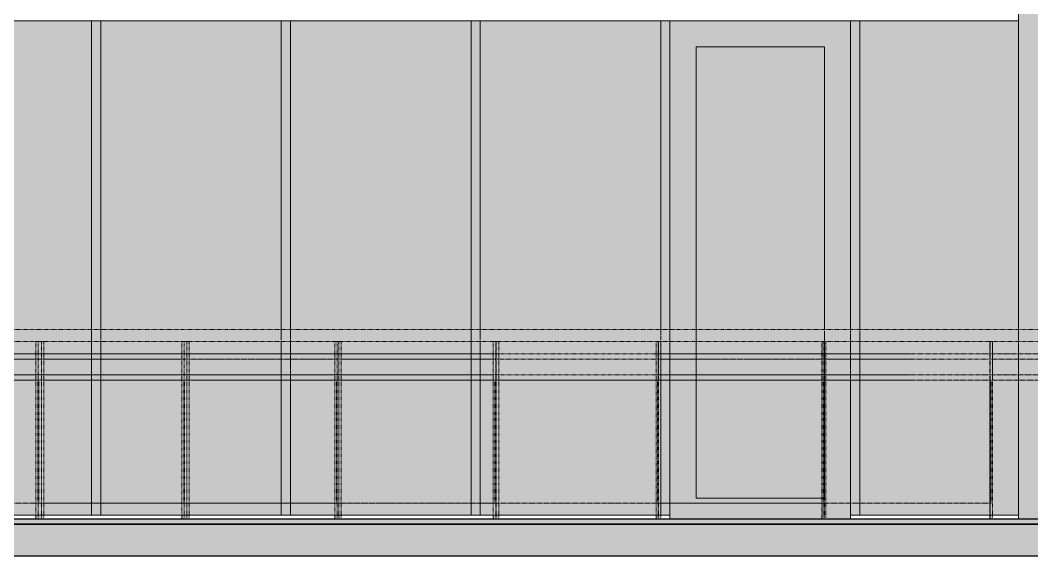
# Model space of a CAD drawing. Header units: inches. Extents: x -55396 to -733, y -290 to 853.
# Drawn here: x -24439.3 to -24246.4, y -6 to 96.1 of the extents above; entities that cross this region are included whole.
import ezdxf

# ---------------------------------------------------------------- set-up
doc = ezdxf.new("R2010")
doc.units = ezdxf.units.IN
doc.header["$MEASUREMENT"] = 0
for name, pattern in [('Dash 1_16_', [0.125, 0.0625, -0.0625]), ('Grid Line 1_2_', [0.875, 0.5, -0.125, 0.125, -0.125]), ('Grid Line 1_2__2_', [0.875, 0.5, -0.125, 0.125, -0.125])]:
    doc.linetypes.add(name, pattern=pattern)
for name, color, linetype, lineweight in [('A-DOOR', 31, 'Continuous', 9), ('A-FLOR', 192, 'Continuous', 9), ('A-FLOR-HRAL', 11, 'Continuous', 9), ('A-FLOR-LEVL', 51, 'Continuous', 9), ('A-GLAZ-CURT', 52, 'Continuous', 9), ('A-GLAZ-CWMG', 51, 'Continuous', 9), ('S-BEAM', 12, 'Continuous', 9)]:
    doc.layers.add(name, color=color, linetype=linetype, lineweight=lineweight)

# ---------------------------------------------------------------- blocks, each defined once
blk = doc.blocks.new('Locker Rooms and Restrooms_rvt-1-Section 13')
at = {"layer": 'A-FLOR-LEVL', "linetype": 'Grid Line 1_2__2_'}
blk.add_line((-26557.32, 0), (-21746.96, 0), dxfattribs=at)
blk = doc.blocks.new('Struct_Xcel_Sports Complex_rvt-1-Section 13')
at = {"layer": 'A-FLOR'}
blk.add_hatch(color=254, dxfattribs=at).paths.add_polyline_path([(-26273.39, -6), (-22066.14, -6), (-22066.14, 0), (-26273.39, 0), (-26273.39, -1.58)], flags=0)
at = {"layer": 'A-FLOR', "color": 130, "lineweight": 25}
for p, q in [((-22066.14, 0), (-26273.39, 0)), ((-26273.39, -6), (-22066.14, -6))]:
    blk.add_line(p, q, dxfattribs=at)
blk = doc.blocks.new('Railing - 2_ 8_-V80-Section 13')
at = {"layer": 'A-FLOR-HRAL', "linetype": 'Dash 1_16_', "transparency": 33554432}
for points in [[(-24462.2, 4), (-24462.06, 4), (-24462.08, 27.5), (-24462.2, 27.5), (-24462.2, 17.96)], [(-24435.79, 4), (-24435.79, 27.5), (-24462.06, 27.5), (-24462.06, 4), (-24435.98, 4)]]:
    blk.add_hatch(color=256, dxfattribs=at).paths.add_polyline_path(points, flags=0)
at = {"layer": 'A-FLOR-HRAL', "linetype": 'Dash 1_16_'}
for p, q in [((-24462.2, 4), (-24462.2, 27.5)), ((-24462.2, 27.5), (-24462.08, 27.5)), ((-24462.08, 27.5), (-24462.2, 27.5)), ((-24462.06, 27.5), (-24461.04, 27.5)), ((-24461.04, 27.5), (-24462.06, 27.5)), ((-24462.06, 27.5), (-24462.06, 4)), ((-24461.04, 27.5), (-24436.12, 27.5)), ((-24435.98, 27.5), (-24461.04, 27.5)), ((-24436.12, 27.5), (-24435.93, 27.5)), ((-24435.79, 27.5), (-24435.98, 27.5)), ((-24435.93, 27.5), (-24435.93, 4)), ((-24435.79, 27.5), (-24435.93, 27.5)), ((-24435.79, 4), (-24435.79, 27.5)), ((-24462.08, 4), (-24462.2, 4)), ((-24462.2, 4), (-24462.08, 4)), ((-24461.04, 4), (-24462.06, 4)), ((-24462.06, 4), (-24461.04, 4)), ((-24436.12, 4), (-24461.04, 4)), ((-24461.04, 4), (-24435.98, 4)), ((-24435.93, 4), (-24436.12, 4)), ((-24435.98, 4), (-24435.79, 4)), ((-24435.79, 4), (-24435.93, 4))]:
    blk.add_line(p, q, dxfattribs=at)
blk = doc.blocks.new('Railing - 2_ x 1_2_-V81-Section 13')
at = {"layer": 'A-FLOR-HRAL', "linetype": 'Dash 1_16_', "transparency": 33554432}
for points in [[(-24435.26, 1), (-24435.26, 34.87), (-24436.33, 34.87), (-24436.33, 1), (-24435.98, 1)], [(-24435.26, 1), (-24434.84, 1), (-24434.84, 34.87), (-24435.26, 34.87), (-24435.26, 17.96)]]:
    blk.add_hatch(color=256, dxfattribs=at).paths.add_polyline_path(points, flags=0)
at = {"layer": 'A-FLOR-HRAL', "linetype": 'Dash 1_16_'}
for p, q in [((-24435.26, 34.87), (-24436.33, 34.87)), ((-24436.33, 34.87), (-24436.33, 32.5)), ((-24436.33, 34.87), (-24435.91, 34.87)), ((-24435.91, 34.87), (-24434.84, 34.87)), ((-24435.91, 32.5), (-24435.91, 34.87)), ((-24434.84, 34.87), (-24435.26, 34.87)), ((-24435.26, 1), (-24435.26, 34.87)), ((-24434.84, 1), (-24434.84, 34.87)), ((-24436.33, 32.5), (-24436.33, 31.5)), ((-24436.33, 31.5), (-24436.33, 28.5)), ((-24435.91, 31.5), (-24435.91, 32.5)), ((-24435.91, 28.5), (-24435.91, 31.5)), ((-24436.33, 28.5), (-24436.33, 4)), ((-24435.91, 4), (-24435.91, 28.5)), ((-24436.33, 4), (-24436.33, 1)), ((-24435.91, 1), (-24435.91, 4))]:
    blk.add_line(p, q, dxfattribs=at)
blk = doc.blocks.new('Railing - 2_ 8_-V82-Section 13')
at = {"layer": 'A-FLOR-HRAL', "linetype": 'Dash 1_16_', "transparency": 33554432}
for points in [[(-24435.89, 4), (-24435.77, 4), (-24435.79, 27.5), (-24435.89, 27.5), (-24435.89, 17.96)], [(-24407.98, 4), (-24407.98, 27.5), (-24435.77, 27.5), (-24435.77, 4), (-24408.19, 4)]]:
    blk.add_hatch(color=256, dxfattribs=at).paths.add_polyline_path(points, flags=0)
at = {"layer": 'A-FLOR-HRAL', "linetype": 'Dash 1_16_'}
for p, q in [((-24435.89, 4), (-24435.89, 27.5)), ((-24435.89, 27.5), (-24435.79, 27.5)), ((-24435.79, 27.5), (-24435.89, 27.5)), ((-24435.77, 27.5), (-24434.84, 27.5)), ((-24434.84, 27.5), (-24435.77, 27.5)), ((-24435.77, 27.5), (-24435.77, 4)), ((-24434.84, 27.5), (-24408.3, 27.5)), ((-24408.19, 27.5), (-24434.84, 27.5)), ((-24408.3, 27.5), (-24408.1, 27.5)), ((-24407.98, 27.5), (-24408.19, 27.5)), ((-24408.1, 27.5), (-24408.1, 4)), ((-24407.98, 27.5), (-24408.1, 27.5)), ((-24407.98, 4), (-24407.98, 27.5)), ((-24435.79, 4), (-24435.89, 4)), ((-24435.89, 4), (-24435.79, 4)), ((-24434.84, 4), (-24435.77, 4)), ((-24435.77, 4), (-24434.84, 4)), ((-24408.3, 4), (-24434.84, 4)), ((-24434.84, 4), (-24408.19, 4)), ((-24408.1, 4), (-24408.3, 4)), ((-24408.19, 4), (-24407.98, 4)), ((-24407.98, 4), (-24408.1, 4))]:
    blk.add_line(p, q, dxfattribs=at)
blk = doc.blocks.new('Railing - 2_ x 1_2_-V83-Section 13')
at = {"layer": 'A-FLOR-HRAL', "linetype": 'Dash 1_16_', "transparency": 33554432}
for points in [[(-24407.57, 1), (-24407.57, 34.87), (-24408.48, 34.87), (-24408.48, 1), (-24408.19, 1)], [(-24407.57, 1), (-24407.12, 1), (-24407.12, 34.87), (-24407.57, 34.87), (-24407.57, 17.96)]]:
    blk.add_hatch(color=256, dxfattribs=at).paths.add_polyline_path(points, flags=0)
at = {"layer": 'A-FLOR-HRAL', "linetype": 'Dash 1_16_'}
for p, q in [((-24407.57, 34.87), (-24408.48, 34.87)), ((-24408.48, 34.87), (-24408.48, 32.5)), ((-24408.48, 34.87), (-24408.04, 34.87)), ((-24408.04, 34.87), (-24407.12, 34.87)), ((-24408.04, 32.5), (-24408.04, 34.87)), ((-24407.12, 34.87), (-24407.57, 34.87)), ((-24407.57, 1), (-24407.57, 34.87)), ((-24407.12, 1), (-24407.12, 34.87)), ((-24408.48, 32.44), (-24408.48, 31.5)), ((-24408.48, 31.5), (-24408.48, 28.5)), ((-24408.04, 31.5), (-24408.04, 32.48)), ((-24408.04, 28.5), (-24408.04, 31.5)), ((-24408.48, 28.44), (-24408.48, 4)), ((-24408.04, 27.5), (-24408.04, 28.48)), ((-24408.04, 4), (-24408.04, 27.5)), ((-24408.48, 4), (-24408.48, 1)), ((-24408.04, 1), (-24408.04, 4))]:
    blk.add_line(p, q, dxfattribs=at)
blk = doc.blocks.new('Railing - 2_ 8_-V84-Section 13')
at = {"layer": 'A-FLOR-HRAL', "linetype": 'Dash 1_16_', "transparency": 33554432}
for points in [[(-24408.06, 4), (-24407.96, 4), (-24407.98, 27.5), (-24408.06, 27.5), (-24408.06, 17.96)], [(-24407.12, 4), (-24378.87, 4), (-24378.87, 27.5), (-24407.96, 27.48), (-24407.96, 4), (-24407.57, 4)]]:
    blk.add_hatch(color=256, dxfattribs=at).paths.add_polyline_path(points, flags=0)
at = {"layer": 'A-FLOR-HRAL', "linetype": 'Dash 1_16_'}
for p, q in [((-24408.06, 4), (-24408.06, 27.5)), ((-24407.96, 27.5), (-24407.12, 27.5)), ((-24407.12, 27.5), (-24407.96, 27.5)), ((-24407.96, 27.5), (-24407.96, 4)), ((-24407.12, 27.5), (-24379.18, 27.5)), ((-24379.09, 27.5), (-24407.12, 27.5)), ((-24379.18, 27.5), (-24378.97, 27.5)), ((-24378.87, 27.5), (-24379.09, 27.5)), ((-24378.97, 27.5), (-24378.97, 4)), ((-24378.87, 27.5), (-24378.97, 27.5)), ((-24378.87, 4), (-24378.87, 27.5)), ((-24407.12, 4), (-24407.96, 4)), ((-24407.96, 4), (-24407.12, 4)), ((-24379.18, 4), (-24407.12, 4)), ((-24407.12, 4), (-24379.09, 4)), ((-24378.97, 4), (-24379.18, 4)), ((-24379.09, 4), (-24378.87, 4)), ((-24378.87, 4), (-24378.97, 4))]:
    blk.add_line(p, q, dxfattribs=at)
blk = doc.blocks.new('Railing - 2_ x 1_2_-V85-Section 13')
at = {"layer": 'A-FLOR-HRAL', "linetype": 'Dash 1_16_', "transparency": 33554432}
for points in [[(-24378.58, 1), (-24378.58, 34.87), (-24379.33, 34.87), (-24379.33, 1), (-24379.09, 1)], [(-24378.58, 1), (-24378.12, 1), (-24378.12, 34.87), (-24378.58, 34.87), (-24378.58, 17.96)]]:
    blk.add_hatch(color=256, dxfattribs=at).paths.add_polyline_path(points, flags=0)
at = {"layer": 'A-FLOR-HRAL', "linetype": 'Dash 1_16_'}
for p, q in [((-24378.58, 34.87), (-24379.33, 34.87)), ((-24379.33, 34.87), (-24379.33, 32.5)), ((-24379.33, 34.87), (-24378.87, 34.87)), ((-24378.87, 34.87), (-24378.12, 34.87)), ((-24378.87, 32.5), (-24378.87, 34.87)), ((-24378.12, 34.87), (-24378.58, 34.87)), ((-24378.58, 1), (-24378.58, 34.87)), ((-24378.12, 1), (-24378.12, 34.87)), ((-24379.33, 32.5), (-24379.33, 31.5)), ((-24379.33, 31.5), (-24379.33, 28.5)), ((-24378.87, 31.5), (-24378.87, 32.5)), ((-24378.87, 28.5), (-24378.87, 31.5)), ((-24379.33, 28.5), (-24379.33, 4)), ((-24378.87, 4), (-24378.87, 28.5)), ((-24379.33, 4), (-24379.33, 1)), ((-24378.87, 1), (-24378.87, 4))]:
    blk.add_line(p, q, dxfattribs=at)
blk = doc.blocks.new('Railing - 2_ 8_-V86-Section 13')
at = {"layer": 'A-FLOR-HRAL', "linetype": 'Dash 1_16_', "transparency": 33554432}
for points in [[(-24378.12, 4), (-24348.69, 4), (-24348.69, 27.5), (-24378.85, 27.5), (-24378.85, 4), (-24378.58, 4)], [(-24378.93, 4), (-24378.85, 4), (-24378.93, 17.96)]]:
    blk.add_hatch(color=256, dxfattribs=at).paths.add_polyline_path(points, flags=0)
at = {"layer": 'A-FLOR-HRAL', "linetype": 'Dash 1_16_'}
for p, q in [((-24378.93, 4), (-24378.93, 27.5)), ((-24378.85, 27.5), (-24378.93, 27.5)), ((-24378.85, 27.5), (-24378.12, 27.5)), ((-24378.12, 27.5), (-24378.85, 27.5)), ((-24378.85, 27.5), (-24378.85, 4)), ((-24378.12, 27.5), (-24359.54, 27.5)), ((-24359.54, 27.5), (-24378.12, 27.5)), ((-24359.47, 27.5), (-24348.99, 27.5)), ((-24348.92, 27.5), (-24359.47, 27.5)), ((-24348.99, 27.5), (-24348.78, 27.5)), ((-24348.69, 27.5), (-24348.92, 27.5)), ((-24348.78, 27.5), (-24348.78, 4)), ((-24348.69, 27.5), (-24348.78, 27.5)), ((-24348.69, 4), (-24348.69, 27.5)), ((-24378.93, 4), (-24378.85, 4)), ((-24378.12, 4), (-24378.85, 4)), ((-24378.85, 4), (-24378.12, 4)), ((-24348.99, 4), (-24378.12, 4)), ((-24378.12, 4), (-24348.92, 4)), ((-24348.78, 4), (-24348.99, 4)), ((-24348.92, 4), (-24348.69, 4)), ((-24348.69, 4), (-24348.78, 4))]:
    blk.add_line(p, q, dxfattribs=at)
blk = doc.blocks.new('Railing - 2_ x 1_2_-V87-Section 13')
at = {"layer": 'A-FLOR-HRAL', "linetype": 'Dash 1_16_', "transparency": 33554432}
for points in [[(-24348.52, 1), (-24348.52, 34.87), (-24349.11, 34.87), (-24349.11, 1), (-24348.92, 1)], [(-24348.52, 1), (-24348.05, 1), (-24348.05, 34.87), (-24348.52, 34.87), (-24348.52, 17.96)]]:
    blk.add_hatch(color=256, dxfattribs=at).paths.add_polyline_path(points, flags=0)
at = {"layer": 'A-FLOR-HRAL', "linetype": 'Dash 1_16_'}
for p, q in [((-24348.52, 34.87), (-24349.11, 34.87)), ((-24349.11, 34.87), (-24349.11, 32.5)), ((-24349.11, 34.87), (-24348.63, 34.87)), ((-24348.63, 34.87), (-24348.05, 34.87)), ((-24348.63, 32.5), (-24348.63, 34.87)), ((-24348.05, 34.87), (-24348.52, 34.87)), ((-24348.52, 1), (-24348.52, 34.87)), ((-24348.05, 1), (-24348.05, 34.87)), ((-24349.11, 32.5), (-24349.11, 31.5)), ((-24349.11, 31.5), (-24349.11, 28.5)), ((-24348.63, 31.5), (-24348.63, 32.5)), ((-24348.63, 28.5), (-24348.63, 31.5)), ((-24349.11, 28.5), (-24349.11, 4)), ((-24348.63, 4), (-24348.63, 28.5)), ((-24349.11, 4), (-24349.11, 1)), ((-24348.63, 1), (-24348.63, 4))]:
    blk.add_line(p, q, dxfattribs=at)
blk = doc.blocks.new('Railing - 2_ 8_-V88-Section 13')
at = {"layer": 'A-FLOR-HRAL', "linetype": 'Dash 1_16_', "transparency": 33554432}
for points in [[(-24348.05, 4), (-24317.68, 4), (-24317.68, 27.5), (-24348.67, 27.5), (-24348.67, 4), (-24348.52, 4)], [(-24348.73, 4), (-24348.67, 4), (-24348.73, 17.96)]]:
    blk.add_hatch(color=256, dxfattribs=at).paths.add_polyline_path(points, flags=0)
at = {"layer": 'A-FLOR-HRAL', "linetype": 'Dash 1_16_'}
for p, q in [((-24348.73, 4), (-24348.73, 27.5)), ((-24348.67, 27.5), (-24348.73, 27.5)), ((-24348.67, 27.5), (-24348.05, 27.5)), ((-24348.05, 27.5), (-24348.67, 27.5)), ((-24348.67, 27.5), (-24348.67, 4)), ((-24348.05, 27.5), (-24317.97, 27.5)), ((-24317.91, 27.5), (-24348.05, 27.5)), ((-24317.97, 27.5), (-24317.75, 27.5)), ((-24317.68, 27.5), (-24317.91, 27.5)), ((-24317.75, 27.5), (-24317.75, 4)), ((-24317.68, 27.5), (-24317.75, 27.5)), ((-24317.68, 4), (-24317.68, 27.5)), ((-24348.73, 4), (-24348.67, 4)), ((-24348.05, 4), (-24348.67, 4)), ((-24348.67, 4), (-24348.05, 4)), ((-24317.97, 4), (-24348.05, 4)), ((-24348.05, 4), (-24317.91, 4)), ((-24317.75, 4), (-24317.97, 4)), ((-24317.91, 4), (-24317.68, 4)), ((-24317.68, 4), (-24317.75, 4))]:
    blk.add_line(p, q, dxfattribs=at)
blk = doc.blocks.new('Railing - 2_ x 1_2_-V89-Section 13')
at = {"layer": 'A-FLOR-HRAL', "linetype": 'Dash 1_16_', "transparency": 33554432}
for points in [[(-24317.64, 1), (-24317.64, 34.87), (-24318.05, 34.87), (-24318.05, 1), (-24317.91, 1)], [(-24317.64, 1), (-24317.15, 1), (-24317.15, 34.87), (-24317.64, 34.87), (-24317.64, 17.96)]]:
    blk.add_hatch(color=256, dxfattribs=at).paths.add_polyline_path(points, flags=0)
at = {"layer": 'A-FLOR-HRAL', "linetype": 'Dash 1_16_'}
for p, q in [((-24317.64, 34.87), (-24318.05, 34.87)), ((-24318.05, 34.87), (-24318.05, 32.5)), ((-24318.05, 34.87), (-24317.64, 34.87)), ((-24317.15, 34.87), (-24317.64, 34.87)), ((-24317.64, 1), (-24317.64, 34.87)), ((-24317.56, 34.87), (-24317.15, 34.87)), ((-24317.56, 32.5), (-24317.56, 34.87)), ((-24317.15, 1), (-24317.15, 34.87)), ((-24318.05, 32.5), (-24318.05, 31.5)), ((-24318.05, 31.5), (-24318.05, 28.5)), ((-24317.56, 31.5), (-24317.56, 32.5)), ((-24317.56, 28.5), (-24317.56, 31.5)), ((-24318.05, 28.5), (-24318.05, 27.77)), ((-24318.05, 27.72), (-24318.05, 4)), ((-24317.56, 4), (-24317.56, 28.5)), ((-24318.05, 4), (-24318.05, 1)), ((-24317.56, 1), (-24317.56, 4))]:
    blk.add_line(p, q, dxfattribs=at)
blk = doc.blocks.new('Railing - 2_ 8_-V90-Section 13')
at = {"layer": 'A-FLOR-HRAL', "linetype": 'Dash 1_16_', "transparency": 33554432}
for points in [[(-24317.66, 4), (-24286.09, 4), (-24286.16, 27.5), (-24317.66, 27.5), (-24317.66, 17.96)], [(-24317.7, 4), (-24317.66, 4), (-24317.7, 17.96)]]:
    blk.add_hatch(color=256, dxfattribs=at).paths.add_polyline_path(points, flags=0)
at = {"layer": 'A-FLOR-HRAL', "linetype": 'Dash 1_16_'}
for p, q in [((-24317.7, 4), (-24317.7, 27.5)), ((-24317.66, 27.5), (-24317.7, 27.5)), ((-24317.66, 27.5), (-24317.66, 4)), ((-24317.64, 27.5), (-24317.15, 27.5)), ((-24317.15, 27.5), (-24317.64, 27.5)), ((-24317.15, 27.5), (-24286.35, 27.5)), ((-24286.32, 27.5), (-24317.15, 27.5)), ((-24286.35, 27.5), (-24286.16, 27.5)), ((-24286.16, 27.5), (-24286.32, 27.5)), ((-24286.13, 27.5), (-24286.13, 4)), ((-24286.09, 27.5), (-24286.13, 27.5)), ((-24286.09, 4), (-24286.09, 27.5)), ((-24317.7, 4), (-24317.66, 4)), ((-24317.15, 4), (-24317.64, 4)), ((-24317.64, 4), (-24317.15, 4)), ((-24286.35, 4), (-24317.15, 4)), ((-24317.15, 4), (-24286.32, 4)), ((-24286.16, 4), (-24286.35, 4)), ((-24286.32, 4), (-24286.16, 4)), ((-24286.09, 4), (-24286.13, 4))]:
    blk.add_line(p, q, dxfattribs=at)
blk = doc.blocks.new('Railing - 2_ x 1_2_-V91-Section 13')
at = {"layer": 'A-FLOR-HRAL', "linetype": 'Dash 1_16_', "transparency": 33554432}
for points in [[(-24286.16, 1), (-24286.16, 34.87), (-24286.4, 34.87), (-24286.32, 1)], [(-24286.16, 1), (-24285.67, 1), (-24285.67, 34.87), (-24286.16, 34.87), (-24286.16, 17.96)]]:
    blk.add_hatch(color=256, dxfattribs=at).paths.add_polyline_path(points, flags=0)
at = {"layer": 'A-FLOR-HRAL', "linetype": 'Dash 1_16_'}
for p, q in [((-24286.16, 34.87), (-24286.4, 34.87)), ((-24286.4, 34.87), (-24286.4, 32.5)), ((-24286.4, 34.87), (-24285.9, 34.87)), ((-24285.67, 34.87), (-24286.16, 34.87)), ((-24286.16, 1), (-24286.16, 34.87)), ((-24285.9, 34.87), (-24285.67, 34.87)), ((-24285.9, 32.5), (-24285.9, 34.87)), ((-24285.67, 1), (-24285.67, 34.87)), ((-24286.4, 32.5), (-24286.4, 31.5)), ((-24286.4, 31.5), (-24286.4, 28.5)), ((-24285.9, 31.5), (-24285.9, 32.5)), ((-24285.9, 28.5), (-24285.9, 31.5)), ((-24286.4, 28.5), (-24286.4, 4)), ((-24285.9, 4), (-24285.9, 28.5)), ((-24286.4, 4), (-24286.4, 1)), ((-24285.9, 1), (-24285.9, 4))]:
    blk.add_line(p, q, dxfattribs=at)
blk = doc.blocks.new('Railing - 2_ 8_-V92-Section 13')
at = {"layer": 'A-FLOR-HRAL', "linetype": 'Dash 1_16_', "transparency": 33554432}
blk.add_hatch(color=256, dxfattribs=at).paths.add_polyline_path([(-24286.07, 4), (-24254.15, 4), (-24254.15, 27.5), (-24286.07, 27.5), (-24286.07, 17.96)], flags=0)
at = {"layer": 'A-FLOR-HRAL', "linetype": 'Dash 1_16_'}
for p, q in [((-24286.08, 4), (-24286.08, 27.5)), ((-24286.07, 27.5), (-24286.08, 27.5)), ((-24286.07, 27.5), (-24285.67, 27.5)), ((-24285.67, 27.5), (-24286.07, 27.5)), ((-24286.07, 27.5), (-24286.07, 4)), ((-24285.67, 27.5), (-24254.35, 27.5)), ((-24254.35, 27.5), (-24285.67, 27.5)), ((-24254.35, 27.5), (-24254.17, 27.5)), ((-24254.15, 27.5), (-24254.35, 27.5)), ((-24254.17, 27.5), (-24254.17, 4)), ((-24254.15, 27.5), (-24254.17, 27.5)), ((-24254.15, 4), (-24254.15, 27.5)), ((-24286.08, 4), (-24286.07, 4)), ((-24285.67, 4), (-24286.07, 4)), ((-24286.07, 4), (-24285.67, 4)), ((-24254.35, 4), (-24285.67, 4)), ((-24285.67, 4), (-24254.35, 4)), ((-24254.17, 4), (-24254.35, 4)), ((-24254.35, 4), (-24254.15, 4)), ((-24254.15, 4), (-24254.17, 4))]:
    blk.add_line(p, q, dxfattribs=at)
blk = doc.blocks.new('Railing - 2_ x 1_2_-V93-Section 13')
at = {"layer": 'A-FLOR-HRAL', "linetype": 'Dash 1_16_', "transparency": 33554432}
blk.add_hatch(color=256, dxfattribs=at).paths.add_polyline_path([(-24254.35, 1), (-24253.85, 1), (-24253.85, 34.87), (-24254.35, 34.87), (-24254.35, 17.96)], flags=0)
at = {"layer": 'A-FLOR-HRAL', "linetype": 'Dash 1_16_'}
for p, q in [((-24254.35, 34.87), (-24254.41, 34.87)), ((-24254.41, 34.87), (-24254.41, 32.5)), ((-24253.85, 34.87), (-24254.35, 34.87)), ((-24254.35, 1), (-24254.35, 34.87)), ((-24254.35, 34.87), (-24253.91, 34.87)), ((-24253.91, 34.87), (-24253.85, 34.87)), ((-24253.91, 32.5), (-24253.91, 34.87)), ((-24253.85, 1), (-24253.85, 34.87)), ((-24254.41, 32.5), (-24254.41, 31.5)), ((-24254.41, 31.5), (-24254.41, 28.5)), ((-24253.91, 31.5), (-24253.91, 32.5)), ((-24253.91, 28.5), (-24253.91, 31.5)), ((-24254.41, 28.5), (-24254.41, 27.72)), ((-24254.41, 27.66), (-24254.41, 4)), ((-24253.91, 27.72), (-24253.91, 28.5)), ((-24253.91, 27.5), (-24253.91, 27.7)), ((-24253.91, 1), (-24253.91, 27.5)), ((-24254.41, 4), (-24254.41, 1))]:
    blk.add_line(p, q, dxfattribs=at)
blk = doc.blocks.new('Railing - Railing-939582-Section 13')
at = {"layer": 'A-FLOR-HRAL', "linetype": 'Dash 1_16_', "transparency": 33554432}
h = blk.add_hatch(color=256, dxfattribs=at)
h.paths.add_polyline_path([(-24595.08, 37.09), (-24595.53, 37.12), (-24595.99, 37.11)], flags=0)
h.paths.add_polyline_path([(-24602.25, 37.11), (-24602.22, 37.03), (-24602.23, 37.09)], flags=0)
h.paths.add_polyline_path([(-24514.77, 36), (-24243.39, 36), (-24243.39, 37.12), (-24325.4, 37.12), (-24342.26, 37.11), (-24359.54, 37.12), (-24601.6, 37.02), (-24602.39, 37.05), (-24602.39, 36.97), (-24602.62, 36.97), (-24602.17, 36.66), (-24601.88, 36.23), (-24601.78, 36), (-24515.06, 36)], flags=0)
h.paths.add_polyline_path([(-24601.79, 36.28), (-24601.96, 36.46), (-24601.84, 36.36), (-24601.8, 36.3)], flags=0)
h = blk.add_hatch(color=256, dxfattribs=at)
h.paths.add_polyline_path([(-24387.82, 34.88), (-24243.39, 34.96), (-24243.39, 36), (-24601.78, 36), (-24601.92, 35.64), (-24601.84, 35.63), (-24602.09, 35.34), (-24602.35, 35.08), (-24602.35, 35), (-24602.14, 35), (-24602.45, 34.89), (-24600.29, 34.89), (-24596.35, 34.88), (-24596.3, 34.9), (-24553.56, 34.88), (-24535.65, 34.89), (-24399.01, 34.88), (-24393.66, 34.88)], flags=0)
h.paths.add_polyline_path([(-24506.19, 35.31), (-24506.19, 35.31), (-24504.79, 35.64)], flags=0)
for points in [[(-24602.22, 31.5), (-24243.39, 31.5), (-24243.39, 32.5), (-24602.89, 32.5), (-24602.89, 31.5), (-24602.24, 31.5)], [(-24601.93, 27.5), (-24243.39, 27.5), (-24243.39, 28.5), (-24602.89, 28.5), (-24602.89, 27.5), (-24602.22, 27.5)]]:
    blk.add_hatch(color=256, dxfattribs=at).paths.add_polyline_path(points, flags=0)
at = {"layer": 'A-FLOR-HRAL', "linetype": 'Dash 1_16_'}
for p, q in [((-24461.07, 32.5), (-24435.53, 32.5)), ((-24436.06, 32.5), (-24461.07, 32.5)), ((-24435.53, 31.5), (-24461.07, 31.5)), ((-24436.06, 31.5), (-24453.15, 31.5)), ((-24434.87, 32.5), (-24436.06, 32.5)), ((-24434.87, 31.5), (-24436.06, 31.5)), ((-24435.53, 32.5), (-24434.87, 32.5)), ((-24434.87, 31.5), (-24435.53, 31.5)), ((-24434.87, 32.5), (-24407.77, 32.5)), ((-24408.23, 32.5), (-24434.87, 32.5)), ((-24408.23, 31.5), (-24434.87, 31.5)), ((-24407.77, 31.5), (-24434.87, 31.5)), ((-24407.13, 32.5), (-24408.23, 32.5)), ((-24407.13, 31.5), (-24408.23, 31.5)), ((-24407.77, 32.5), (-24407.13, 32.5)), ((-24407.13, 31.5), (-24407.77, 31.5)), ((-24407.13, 32.5), (-24378.77, 32.5)), ((-24379.14, 32.5), (-24407.13, 32.5)), ((-24379.14, 31.5), (-24407.13, 31.5)), ((-24378.77, 31.5), (-24407.13, 31.5)), ((-24378.14, 32.5), (-24379.14, 32.5)), ((-24378.14, 31.5), (-24379.14, 31.5)), ((-24378.77, 32.5), (-24378.14, 32.5)), ((-24378.14, 31.5), (-24378.77, 31.5)), ((-24378.14, 32.5), (-24348.67, 32.5)), ((-24359.55, 32.5), (-24378.14, 32.5)), ((-24359.55, 31.5), (-24378.14, 31.5)), ((-24348.67, 31.5), (-24378.14, 31.5)), ((-24348.96, 32.5), (-24359.47, 32.5)), ((-24348.96, 31.5), (-24359.47, 31.5)), ((-24348.05, 32.5), (-24348.96, 32.5)), ((-24348.05, 31.5), (-24348.96, 31.5)), ((-24348.67, 32.5), (-24348.05, 32.5)), ((-24348.05, 31.5), (-24348.67, 31.5)), ((-24348.05, 32.5), (-24317.74, 32.5)), ((-24317.95, 32.5), (-24348.05, 32.5)), ((-24317.95, 31.5), (-24348.05, 31.5)), ((-24317.74, 31.5), (-24348.05, 31.5)), ((-24317.16, 32.5), (-24317.95, 32.5)), ((-24317.16, 31.5), (-24317.95, 31.5)), ((-24317.74, 32.5), (-24317.16, 32.5)), ((-24317.16, 31.5), (-24317.74, 31.5)), ((-24317.16, 32.5), (-24286.17, 32.5)), ((-24286.34, 32.5), (-24317.16, 32.5)), ((-24308.87, 31.5), (-24317.16, 31.5)), ((-24286.17, 31.5), (-24317.16, 31.5)), ((-24286.34, 31.5), (-24308.87, 31.5)), ((-24285.67, 32.5), (-24286.34, 32.5)), ((-24285.67, 31.5), (-24286.34, 31.5)), ((-24286.17, 32.5), (-24285.67, 32.5)), ((-24285.67, 31.5), (-24286.17, 31.5)), ((-24285.67, 32.5), (-24254.35, 32.5)), ((-24269.71, 32.5), (-24285.67, 32.5)), ((-24282.82, 31.5), (-24285.67, 31.5)), ((-24254.35, 31.5), (-24285.67, 31.5)), ((-24269.71, 31.5), (-24282.82, 31.5)), ((-24256.56, 32.5), (-24269.63, 32.5)), ((-24256.56, 31.5), (-24269.63, 31.5)), ((-24254.35, 32.5), (-24256.52, 32.5)), ((-24254.35, 31.5), (-24256.52, 31.5)), ((-24254.35, 32.5), (-24253.85, 32.5)), ((-24253.85, 32.5), (-24254.35, 32.5)), ((-24253.85, 31.5), (-24254.35, 31.5)), ((-24253.85, 31.5), (-24254.35, 31.5)), ((-24253.85, 32.5), (-24243.39, 32.5)), ((-24243.77, 32.5), (-24253.85, 32.5)), ((-24243.77, 31.5), (-24253.85, 31.5)), ((-24243.39, 31.5), (-24253.85, 31.5)), ((-24461.07, 28.5), (-24435.53, 28.5)), ((-24436.06, 28.5), (-24461.07, 28.5)), ((-24435.53, 27.5), (-24461.07, 27.5)), ((-24436.06, 27.5), (-24442.3, 27.5)), ((-24434.87, 28.5), (-24436.06, 28.5)), ((-24435.82, 27.5), (-24436.06, 27.5)), ((-24434.87, 27.5), (-24435.8, 27.5)), ((-24435.53, 28.5), (-24434.87, 28.5)), ((-24434.87, 27.5), (-24435.53, 27.5)), ((-24434.87, 28.5), (-24407.77, 28.5)), ((-24408.23, 28.5), (-24434.87, 28.5)), ((-24419.83, 27.5), (-24434.87, 27.5)), ((-24407.77, 27.5), (-24434.87, 27.5)), ((-24408.23, 27.5), (-24419.83, 27.5)), ((-24407.13, 28.5), (-24408.23, 28.5)), ((-24407.98, 27.5), (-24408.23, 27.5)), ((-24407.13, 27.5), (-24407.96, 27.5)), ((-24407.77, 28.5), (-24407.13, 28.5)), ((-24407.13, 27.5), (-24407.77, 27.5)), ((-24407.13, 28.5), (-24378.77, 28.5)), ((-24379.14, 28.5), (-24407.13, 28.5)), ((-24396.41, 27.5), (-24407.13, 27.5)), ((-24378.77, 27.5), (-24407.13, 27.5)), ((-24384.38, 27.5), (-24396.41, 27.5)), ((-24379.14, 27.5), (-24384.38, 27.5)), ((-24378.14, 28.5), (-24379.14, 28.5)), ((-24378.89, 27.5), (-24379.14, 27.5)), ((-24378.14, 27.5), (-24378.87, 27.5)), ((-24378.77, 28.5), (-24378.14, 28.5)), ((-24378.14, 27.5), (-24378.77, 27.5)), ((-24378.14, 28.5), (-24348.67, 28.5)), ((-24359.55, 28.5), (-24378.14, 28.5)), ((-24372.17, 27.5), (-24378.14, 27.5)), ((-24348.67, 27.5), (-24378.14, 27.5)), ((-24359.79, 27.5), (-24372.17, 27.5)), ((-24359.55, 27.5), (-24359.79, 27.5)), ((-24348.96, 28.5), (-24359.47, 28.5)), ((-24348.96, 27.5), (-24359.47, 27.5)), ((-24348.05, 28.5), (-24348.96, 28.5)), ((-24348.7, 27.5), (-24348.96, 27.5)), ((-24348.05, 27.5), (-24348.68, 27.5)), ((-24348.67, 28.5), (-24348.05, 28.5)), ((-24348.05, 27.5), (-24348.67, 27.5)), ((-24348.05, 28.5), (-24317.74, 28.5)), ((-24317.95, 28.5), (-24348.05, 28.5)), ((-24347.25, 27.5), (-24348.05, 27.5)), ((-24317.74, 27.5), (-24348.05, 27.5)), ((-24334.57, 27.5), (-24347.25, 27.5)), ((-24317.95, 27.5), (-24334.57, 27.5)), ((-24317.16, 28.5), (-24317.95, 28.5)), ((-24317.69, 27.5), (-24317.95, 27.5)), ((-24317.74, 28.5), (-24317.16, 28.5)), ((-24317.16, 27.5), (-24317.74, 27.5)), ((-24317.16, 27.5), (-24317.65, 27.5)), ((-24317.16, 28.5), (-24286.17, 28.5)), ((-24286.34, 28.5), (-24317.16, 28.5)), ((-24295.88, 27.5), (-24317.16, 27.5)), ((-24286.17, 27.5), (-24317.16, 27.5)), ((-24286.34, 27.5), (-24295.88, 27.5)), ((-24285.67, 28.5), (-24286.34, 28.5)), ((-24286.17, 27.5), (-24286.34, 27.5)), ((-24286.17, 28.5), (-24285.67, 28.5)), ((-24285.67, 27.5), (-24286.17, 27.5)), ((-24285.67, 27.5), (-24286.07, 27.5)), ((-24285.67, 28.5), (-24254.35, 28.5)), ((-24269.71, 28.5), (-24285.67, 28.5)), ((-24269.71, 27.5), (-24285.67, 27.5)), ((-24254.35, 27.5), (-24285.67, 27.5)), ((-24256.56, 28.5), (-24269.63, 28.5)), ((-24256.56, 27.5), (-24269.63, 27.5)), ((-24254.35, 28.5), (-24256.52, 28.5)), ((-24254.35, 27.5), (-24256.52, 27.5)), ((-24254.35, 28.5), (-24253.85, 28.5)), ((-24253.85, 28.5), (-24254.35, 28.5)), ((-24254.15, 27.5), (-24254.35, 27.5)), ((-24253.85, 27.5), (-24254.35, 27.5)), ((-24253.85, 27.5), (-24254.15, 27.5)), ((-24253.85, 28.5), (-24243.39, 28.5)), ((-24243.77, 28.5), (-24253.85, 28.5)), ((-24243.77, 27.5), (-24253.85, 27.5)), ((-24243.39, 27.5), (-24253.85, 27.5))]:
    blk.add_line(p, q, dxfattribs=at)
at = {"layer": 'A-FLOR-HRAL', "linetype": 'Dash 1_16_', "flags": 128}
for points in [[(-24243.39, 37.12), (-24255.39, 37.12), (-24267.38, 37.12), (-24279.34, 37.12), (-24291.26, 37.12), (-24303.12, 37.12), (-24314.92, 37.12), (-24326.65, 37.12), (-24338.27, 37.12), (-24349.8, 37.12), (-24361.2, 37.12), (-24372.48, 37.12), (-24383.61, 37.12), (-24394.58, 37.12), (-24405.39, 37.12), (-24416.01, 37.12), (-24426.45, 37.12), (-24436.68, 37.12), (-24446.69, 37.12), (-24456.48, 37.12), (-24466.04, 37.12), (-24475.34, 37.12), (-24484.39, 37.12), (-24493.17, 37.12), (-24501.68, 37.12), (-24509.89, 37.12), (-24517.81, 37.12), (-24525.43, 37.12), (-24532.73, 37.12), (-24539.71, 37.12), (-24546.36, 37.12), (-24552.67, 37.12), (-24558.64, 37.12), (-24564.26, 37.12), (-24569.52, 37.12), (-24574.42, 37.12), (-24578.95, 37.12), (-24583.11, 37.12), (-24586.89, 37.12), (-24590.29, 37.12), (-24593.31, 37.12), (-24595.93, 37.12), (-24598.17, 37.12), (-24600.01, 37.12), (-24601.45, 37.12), (-24602.5, 37.12), (-24603.14, 37.12), (-24603.39, 37.12), (-24603.39, 37.12)], [(-24243.39, 34.88), (-24255.39, 34.88), (-24267.38, 34.88), (-24279.34, 34.88), (-24291.26, 34.88), (-24303.12, 34.88), (-24314.92, 34.88), (-24326.65, 34.88), (-24338.27, 34.88), (-24349.8, 34.88), (-24361.2, 34.88), (-24372.48, 34.88), (-24383.61, 34.88), (-24394.58, 34.88), (-24405.39, 34.88), (-24416.01, 34.88), (-24426.45, 34.88), (-24436.68, 34.88), (-24446.69, 34.88), (-24456.48, 34.88), (-24466.04, 34.88), (-24475.34, 34.88), (-24484.39, 34.88), (-24493.17, 34.88), (-24501.68, 34.88), (-24509.89, 34.88), (-24517.81, 34.88), (-24525.43, 34.88), (-24532.73, 34.88), (-24539.71, 34.88), (-24546.36, 34.88), (-24552.67, 34.88), (-24558.64, 34.88), (-24564.26, 34.88), (-24569.52, 34.88), (-24574.42, 34.88), (-24578.95, 34.88), (-24583.11, 34.88), (-24586.89, 34.88), (-24590.29, 34.88), (-24593.31, 34.88), (-24595.93, 34.88), (-24598.17, 34.88), (-24600.01, 34.88), (-24601.45, 34.88), (-24602.5, 34.88), (-24603.14, 34.88), (-24603.39, 34.88), (-24603.39, 34.88)]]:
    blk.add_lwpolyline(points, dxfattribs=at)
for name in ['Railing - 2_ x 1_2_-V81-Section 13', 'Railing - 2_ x 1_2_-V83-Section 13', 'Railing - 2_ x 1_2_-V85-Section 13', 'Railing - 2_ x 1_2_-V87-Section 13', 'Railing - 2_ x 1_2_-V89-Section 13', 'Railing - 2_ x 1_2_-V91-Section 13', 'Railing - 2_ x 1_2_-V93-Section 13', 'Railing - 2_ 8_-V80-Section 13', 'Railing - 2_ 8_-V82-Section 13', 'Railing - 2_ 8_-V84-Section 13', 'Railing - 2_ 8_-V86-Section 13', 'Railing - 2_ 8_-V88-Section 13', 'Railing - 2_ 8_-V90-Section 13', 'Railing - 2_ 8_-V92-Section 13']:
    blk.add_blockref(name, (0, 0))
blk = doc.blocks.new('columns and girder2 - one-V184-Section 13')
at = {"layer": 'S-BEAM'}
blk.add_hatch(color=256, dxfattribs=at).paths.add_polyline_path([(-24238.89, 1), (-24238.89, 294.37), (-24248.89, 294.37), (-24248.89, 1), (-24243.02, 1)], flags=0)
for p, q in [((-24248.89, 37.12), (-24248.89, 294.37)), ((-24248.89, 36.82), (-24248.89, 37.02)), ((-24248.89, 36.39), (-24248.89, 36.74)), ((-24248.89, 36.02), (-24248.89, 36.35)), ((-24248.89, 35.44), (-24248.89, 36)), ((-24248.89, 35.17), (-24248.89, 35.41)), ((-24248.89, 34.98), (-24248.89, 35.14)), ((-24248.89, 32.5), (-24248.89, 34.88)), ((-24248.89, 31.5), (-24248.89, 32.5)), ((-24248.89, 28.5), (-24248.89, 31.5)), ((-24248.89, 27.5), (-24248.89, 28.5)), ((-24248.89, 1), (-24248.89, 27.5))]:
    blk.add_line(p, q, dxfattribs=at)
blk = doc.blocks.new('System Panel - Interior Glazing-V195-Section 13')
at = {"layer": 'A-GLAZ-CURT'}
blk.add_hatch(color=256, dxfattribs=at).paths.add_polyline_path([(-24460.14, 1.75), (-24425.7, 1.75), (-24425.7, 96), (-24460.14, 96), (-24460.14, 4)], flags=0)
for p, q in [((-24425.7, 96), (-24460.14, 96)), ((-24460.14, 1.75), (-24436.33, 1.75)), ((-24436.33, 1.75), (-24434.84, 1.75)), ((-24434.84, 1.75), (-24425.7, 1.75))]:
    blk.add_line(p, q, dxfattribs=at)
blk = doc.blocks.new('System Panel - Interior Glazing-V196-Section 13')
at = {"layer": 'A-GLAZ-CURT'}
blk.add_hatch(color=256, dxfattribs=at).paths.add_polyline_path([(-24394.1, 1.75), (-24389.52, 1.75), (-24389.52, 96), (-24423.95, 96), (-24423.95, 1.75), (-24407.12, 1.75)], flags=0)
for p, q in [((-24389.52, 96), (-24423.95, 96)), ((-24423.95, 1.75), (-24408.48, 1.75)), ((-24408.48, 1.75), (-24407.12, 1.75)), ((-24407.12, 1.75), (-24389.52, 1.75))]:
    blk.add_line(p, q, dxfattribs=at)
blk = doc.blocks.new('System Panel - Interior Glazing-V197-Section 13')
at = {"layer": 'A-GLAZ-CURT'}
blk.add_hatch(color=256, dxfattribs=at).paths.add_polyline_path([(-24387.77, 1.75), (-24353.33, 1.75), (-24353.33, 96), (-24387.77, 96), (-24387.77, 4)], flags=0)
for p, q in [((-24353.33, 96), (-24387.77, 96)), ((-24387.77, 1.75), (-24379.33, 1.75)), ((-24379.33, 1.75), (-24378.12, 1.75)), ((-24378.12, 1.75), (-24353.33, 1.75))]:
    blk.add_line(p, q, dxfattribs=at)
blk = doc.blocks.new('System Panel - Interior Glazing-V198-Section 13')
at = {"layer": 'A-GLAZ-CURT'}
blk.add_hatch(color=256, dxfattribs=at).paths.add_polyline_path([(-24318.05, 1.75), (-24317.14, 1.75), (-24317.14, 96), (-24351.58, 96), (-24351.58, 1.75), (-24324.98, 1.75)], flags=0)
for p, q in [((-24317.14, 96), (-24351.58, 96)), ((-24351.58, 1.75), (-24349.11, 1.75)), ((-24349.11, 1.75), (-24348.05, 1.75)), ((-24348.05, 1.75), (-24318.05, 1.75)), ((-24318.05, 1.75), (-24317.15, 1.75))]:
    blk.add_line(p, q, dxfattribs=at)
blk = doc.blocks.new('Door_Single_Storefront - one-1305208-Section 13')
at = {"layer": 'A-DOOR'}
h = blk.add_hatch(color=256, dxfattribs=at)
h.paths.add_polyline_path([(-24315.39, 1), (-24280.95, 1), (-24280.95, 96), (-24315.39, 96), (-24315.39, 1.75)], flags=0)
h.paths.add_polyline_path([(-24285.95, 5), (-24310.39, 5), (-24310.39, 91), (-24285.95, 91), (-24285.95, 17.96)], flags=0)
blk.add_hatch(color=256, dxfattribs=at).paths.add_polyline_path([(-24310.39, 5), (-24285.95, 5), (-24285.95, 91), (-24310.39, 91), (-24310.39, 17.96)], flags=0)
for p, q in [((-24280.95, 96), (-24315.39, 96)), ((-24310.39, 37.12), (-24310.39, 91)), ((-24310.39, 91), (-24285.95, 91)), ((-24285.95, 91), (-24285.95, 37.12)), ((-24310.39, 36.76), (-24310.39, 37.04)), ((-24310.39, 36.04), (-24310.39, 36.73)), ((-24285.95, 36.87), (-24285.95, 35.16)), ((-24310.39, 35.48), (-24310.39, 35.97)), ((-24310.39, 35.23), (-24310.39, 35.44)), ((-24310.39, 34.99), (-24310.39, 35.18)), ((-24310.39, 32.5), (-24310.39, 34.9)), ((-24285.95, 35.13), (-24285.95, 34.96)), ((-24285.95, 34.87), (-24285.95, 32.5)), ((-24310.39, 31.5), (-24310.39, 32.5)), ((-24310.39, 28.5), (-24310.39, 31.5)), ((-24285.95, 32.5), (-24285.95, 31.5)), ((-24285.95, 31.5), (-24285.95, 28.5)), ((-24310.39, 5), (-24310.39, 28.5)), ((-24285.95, 28.5), (-24285.95, 5)), ((-24286.4, 5), (-24310.39, 5)), ((-24286.16, 5), (-24286.4, 5)), ((-24285.95, 5), (-24286.07, 5)), ((-24315.39, 1.75), (-24315.39, 1)), ((-24280.95, 1), (-24280.95, 1.75))]:
    blk.add_line(p, q, dxfattribs=at)
blk = doc.blocks.new('System Panel - Interior Glazing-V199-Section 13')
at = {"layer": 'A-GLAZ-CURT'}
blk.add_hatch(color=256, dxfattribs=at).paths.add_polyline_path([(-24279.2, 1.75), (-24248.89, 1.75), (-24248.89, 96), (-24279.2, 96), (-24279.2, 4)], flags=0)
for p, q in [((-24248.89, 96), (-24279.2, 96)), ((-24279.2, 1.75), (-24254.41, 1.75)), ((-24254.35, 1.75), (-24253.85, 1.75)), ((-24253.85, 1.75), (-24248.89, 1.75))]:
    blk.add_line(p, q, dxfattribs=at)
blk = doc.blocks.new('Rectangular Mullion - Interior 1_75_ x 4_5_-V239-Section 13')
at = {"layer": 'A-GLAZ-CWMG'}
blk.add_hatch(color=256, dxfattribs=at).paths.add_polyline_path([(-24423.95, 1.75), (-24423.95, 96), (-24425.7, 96), (-24425.7, 1.75)], flags=0)
for p, q in [((-24425.7, 96), (-24423.95, 96)), ((-24425.7, 96), (-24425.7, 37.1)), ((-24423.95, 37.1), (-24423.95, 96)), ((-24425.7, 37.1), (-24425.7, 36.35)), ((-24423.95, 36.97), (-24423.95, 37.1)), ((-24423.95, 35.57), (-24423.95, 36.91)), ((-24425.7, 36.33), (-24425.7, 35.04)), ((-24425.7, 34.98), (-24425.7, 34.88)), ((-24425.7, 34.88), (-24425.7, 32.5)), ((-24423.95, 35.2), (-24423.95, 35.48)), ((-24423.95, 35.01), (-24423.95, 35.12)), ((-24423.95, 32.5), (-24423.95, 34.89)), ((-24425.7, 32.5), (-24425.7, 31.5)), ((-24425.7, 31.5), (-24425.7, 28.5)), ((-24423.95, 31.5), (-24423.95, 32.5)), ((-24423.95, 28.5), (-24423.95, 31.5)), ((-24425.7, 28.5), (-24425.7, 4)), ((-24423.95, 4), (-24423.95, 28.5)), ((-24425.7, 4), (-24425.7, 1.75)), ((-24423.95, 1.75), (-24423.95, 4)), ((-24423.95, 1.75), (-24425.7, 1.75))]:
    blk.add_line(p, q, dxfattribs=at)
blk = doc.blocks.new('Rectangular Mullion - Interior 1_75_ x 4_5_-V240-Section 13')
at = {"layer": 'A-GLAZ-CWMG'}
blk.add_hatch(color=256, dxfattribs=at).paths.add_polyline_path([(-24387.77, 1.75), (-24387.77, 96), (-24389.52, 96), (-24389.52, 1.75)], flags=0)
for p, q in [((-24389.52, 96), (-24387.77, 96)), ((-24389.52, 96), (-24389.52, 37.11)), ((-24387.77, 37.12), (-24387.77, 96)), ((-24389.52, 37.07), (-24389.52, 36.94)), ((-24389.52, 36.86), (-24389.52, 35.08)), ((-24387.77, 36.74), (-24387.77, 37.05)), ((-24387.77, 36.29), (-24387.77, 36.69)), ((-24389.52, 34.88), (-24389.52, 32.5)), ((-24387.77, 35.33), (-24387.77, 36.24)), ((-24387.77, 35.06), (-24387.77, 35.23)), ((-24387.77, 34.92), (-24387.77, 35.01)), ((-24387.77, 32.5), (-24387.77, 34.88)), ((-24389.52, 32.5), (-24389.52, 31.5)), ((-24389.52, 31.5), (-24389.52, 28.5)), ((-24387.77, 31.5), (-24387.77, 32.5)), ((-24387.77, 28.5), (-24387.77, 31.5)), ((-24389.52, 28.5), (-24389.52, 4)), ((-24387.77, 4), (-24387.77, 28.5)), ((-24389.52, 4), (-24389.52, 1.75)), ((-24387.77, 1.75), (-24387.77, 4)), ((-24387.77, 1.75), (-24389.52, 1.75))]:
    blk.add_line(p, q, dxfattribs=at)
blk = doc.blocks.new('Rectangular Mullion - Interior 1_75_ x 4_5_-V241-Section 13')
at = {"layer": 'A-GLAZ-CWMG'}
blk.add_hatch(color=256, dxfattribs=at).paths.add_polyline_path([(-24351.58, 1.75), (-24351.58, 96), (-24353.33, 96), (-24353.33, 1.75)], flags=0)
for p, q in [((-24353.33, 96), (-24351.58, 96)), ((-24353.33, 96), (-24353.33, 37.11)), ((-24351.58, 37.12), (-24351.58, 96)), ((-24353.33, 37.06), (-24353.33, 36.96)), ((-24353.33, 36.87), (-24353.33, 35.64)), ((-24351.58, 36.45), (-24351.58, 37.05)), ((-24353.33, 35.56), (-24353.33, 35.17)), ((-24353.33, 35.09), (-24353.33, 34.97)), ((-24353.33, 34.88), (-24353.33, 32.5)), ((-24351.58, 35.33), (-24351.58, 36.37)), ((-24351.58, 35.07), (-24351.58, 35.25)), ((-24351.58, 32.5), (-24351.58, 34.88)), ((-24353.33, 32.5), (-24353.33, 31.5)), ((-24353.33, 31.5), (-24353.33, 28.5)), ((-24351.58, 31.5), (-24351.58, 32.5)), ((-24351.58, 28.5), (-24351.58, 31.5)), ((-24353.33, 28.5), (-24353.33, 4)), ((-24351.58, 4), (-24351.58, 28.5)), ((-24353.33, 4), (-24353.33, 1.75)), ((-24351.58, 1.75), (-24351.58, 4)), ((-24351.58, 1.75), (-24353.33, 1.75))]:
    blk.add_line(p, q, dxfattribs=at)
blk = doc.blocks.new('Rectangular Mullion - Interior 1_75_ x 4_5_-V242-Section 13')
at = {"layer": 'A-GLAZ-CWMG'}
blk.add_hatch(color=256, dxfattribs=at).paths.add_polyline_path([(-24315.39, 1.75), (-24315.39, 96), (-24317.14, 96), (-24317.14, 1.75)], flags=0)
for p, q in [((-24317.14, 96), (-24315.39, 96)), ((-24317.14, 96), (-24317.14, 37.12)), ((-24315.39, 37.12), (-24315.39, 96)), ((-24317.14, 37.07), (-24317.14, 36.69)), ((-24317.14, 36.67), (-24317.14, 36.06)), ((-24315.39, 36.97), (-24315.39, 37.07)), ((-24315.39, 35.35), (-24315.39, 36.88)), ((-24317.14, 35.94), (-24317.14, 35.33)), ((-24317.14, 35.31), (-24317.14, 35.09)), ((-24317.14, 34.88), (-24317.14, 32.5)), ((-24315.39, 35.08), (-24315.39, 35.28)), ((-24315.39, 34.93), (-24315.39, 35.07)), ((-24315.39, 32.5), (-24315.39, 34.88)), ((-24317.14, 32.5), (-24317.14, 31.5)), ((-24317.14, 31.5), (-24317.14, 28.5)), ((-24315.39, 31.5), (-24315.39, 32.5)), ((-24315.39, 28.5), (-24315.39, 31.5)), ((-24317.14, 28.5), (-24317.14, 4)), ((-24315.39, 4), (-24315.39, 28.5)), ((-24317.14, 4), (-24317.14, 1.75)), ((-24315.39, 1.75), (-24315.39, 4)), ((-24315.39, 1.75), (-24317.14, 1.75))]:
    blk.add_line(p, q, dxfattribs=at)
blk = doc.blocks.new('Rectangular Mullion - Interior 1_75_ x 4_5_-V243-Section 13')
at = {"layer": 'A-GLAZ-CWMG'}
blk.add_hatch(color=256, dxfattribs=at).paths.add_polyline_path([(-24279.2, 1.75), (-24279.2, 96), (-24280.95, 96), (-24280.95, 1.75)], flags=0)
for p, q in [((-24280.95, 96), (-24279.2, 96)), ((-24280.95, 96), (-24280.95, 37.11)), ((-24279.2, 37.12), (-24279.2, 96)), ((-24280.95, 37.09), (-24280.95, 36.99)), ((-24280.95, 36.89), (-24280.95, 36.44)), ((-24279.2, 35.03), (-24279.2, 36.94)), ((-24280.95, 36.32), (-24280.95, 35.03)), ((-24280.95, 34.98), (-24280.95, 34.89)), ((-24280.95, 34.89), (-24280.95, 32.5)), ((-24279.2, 34.9), (-24279.2, 34.99)), ((-24279.2, 32.5), (-24279.2, 34.9)), ((-24280.95, 32.5), (-24280.95, 31.5)), ((-24280.95, 31.5), (-24280.95, 28.5)), ((-24279.2, 31.5), (-24279.2, 32.5)), ((-24279.2, 28.5), (-24279.2, 31.5)), ((-24280.95, 28.5), (-24280.95, 27.72)), ((-24280.95, 27.63), (-24280.95, 4)), ((-24279.2, 27.77), (-24279.2, 28.5)), ((-24279.2, 4), (-24279.2, 27.72)), ((-24280.95, 4), (-24280.95, 1.75)), ((-24279.2, 1.75), (-24279.2, 4)), ((-24279.2, 1.75), (-24280.95, 1.75))]:
    blk.add_line(p, q, dxfattribs=at)

msp = doc.modelspace()

# ---------------------------------------------------------------- hatches: boundary and pattern name
at = {"layer": 'A-FLOR'}
msp.add_hatch(color=256, dxfattribs=at).paths.add_polyline_path([(-23875.71, 0), (-23085.89, 0), (-23085.89, 1), (-24603.39, 1), (-24603.39, 0), (-23910.27, 0)], flags=0)

# ---------------------------------------------------------------- linework, layer by layer
at = {"layer": 'A-FLOR', "lineweight": 25}
for p, q in [((-23085.89, 1), (-26010.64, 1)), ((-26010.64, 0), (-23085.89, 0))]:
    msp.add_line(p, q, dxfattribs=at)
at = {"layer": 'A-FLOR-LEVL', "linetype": 'Grid Line 1_2_'}
msp.add_line((-26557.32, 0), (-21746.96, 0), dxfattribs=at)

# ---------------------------------------------------------------- block references
at = {"layer": 'A-DOOR'}
msp.add_blockref('Door_Single_Storefront - one-1305208-Section 13', (0, 0), dxfattribs=at)
at = {"layer": 'A-FLOR-HRAL', "linetype": 'Dash 1_16_'}
msp.add_blockref('Railing - Railing-939582-Section 13', (0, 0), dxfattribs=at)
at = {"layer": 'A-GLAZ-CURT'}
for name in ['System Panel - Interior Glazing-V195-Section 13', 'System Panel - Interior Glazing-V196-Section 13', 'System Panel - Interior Glazing-V197-Section 13', 'System Panel - Interior Glazing-V198-Section 13', 'System Panel - Interior Glazing-V199-Section 13']:
    msp.add_blockref(name, (0, 0), dxfattribs=at)
at = {"layer": 'A-GLAZ-CWMG'}
for name in ['Rectangular Mullion - Interior 1_75_ x 4_5_-V239-Section 13', 'Rectangular Mullion - Interior 1_75_ x 4_5_-V240-Section 13', 'Rectangular Mullion - Interior 1_75_ x 4_5_-V241-Section 13', 'Rectangular Mullion - Interior 1_75_ x 4_5_-V242-Section 13', 'Rectangular Mullion - Interior 1_75_ x 4_5_-V243-Section 13']:
    msp.add_blockref(name, (0, 0), dxfattribs=at)
at = {"layer": 'S-BEAM'}
msp.add_blockref('columns and girder2 - one-V184-Section 13', (0, 0), dxfattribs=at)

# ---------------------------------------------------------------- next in the draw order: block references
at = {"lineweight": 5}
msp.add_blockref('Locker Rooms and Restrooms_rvt-1-Section 13', (0, 0), dxfattribs=at)

# ---------------------------------------------------------------- next in the draw order: block references
msp.add_blockref('Struct_Xcel_Sports Complex_rvt-1-Section 13', (0, 0), dxfattribs=at)

doc.saveas('drawing.dxf')
